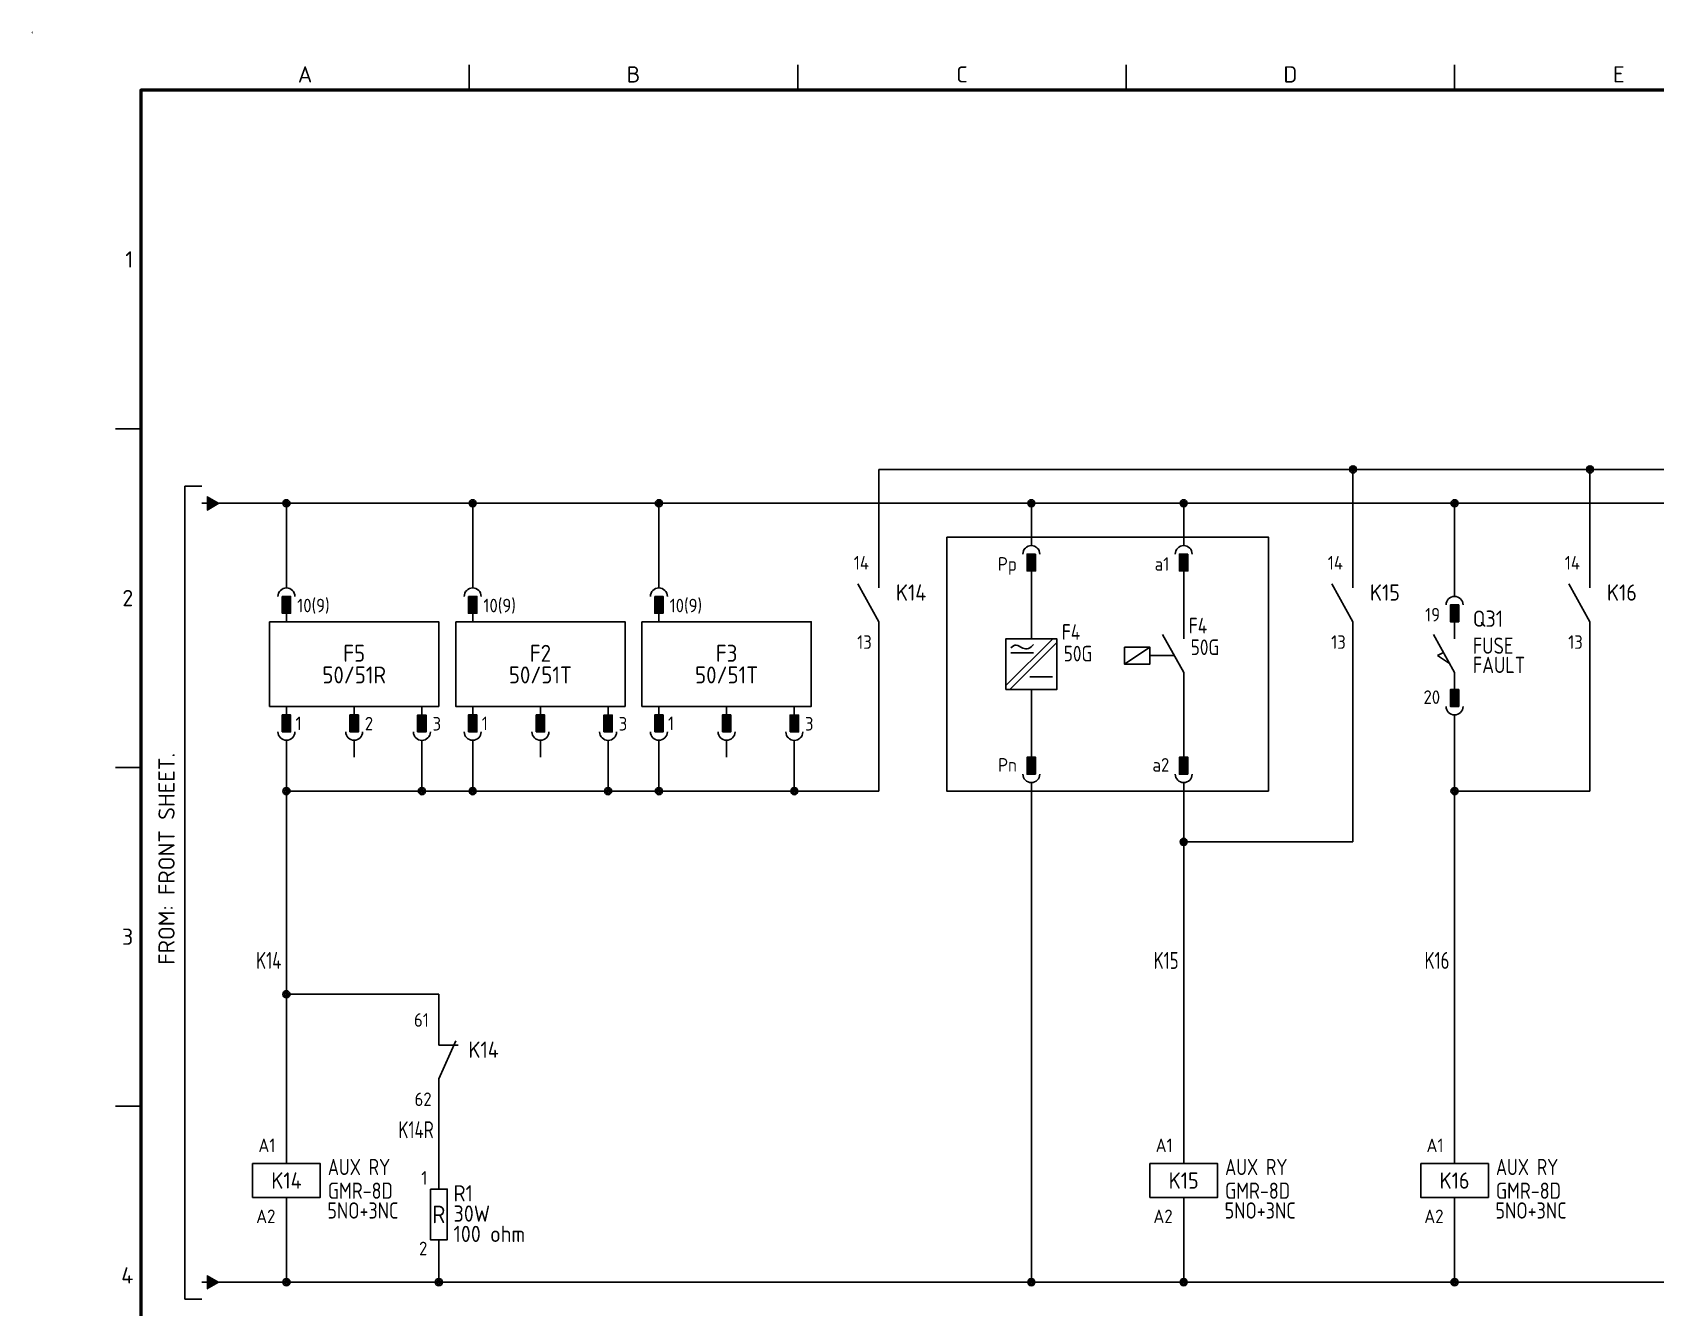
# Model space of a CAD drawing. Header units: millimetres. Extents: x 0 to 556, y 1 to 306.
# Drawn here: x 0 to 239.7, y 103.8 to 292 of the extents above; entities that cross this region are included whole.
import ezdxf
from ezdxf.enums import TextEntityAlignment as Align

# ---------------------------------------------------------------- set-up
doc = ezdxf.new("R2010")
doc.units = ezdxf.units.MM
for name, color, linetype in [('MISC', 7, 'Continuous'), ('Sheet Line', 3, 'Continuous'), ('Sheet Text', 2, 'Continuous'), ('SYMS', 7, 'Continuous'), ('TAGS', 7, 'Continuous'), ('TERMS', 7, 'Continuous'), ('WIRE_YELLOW', 2, 'Continuous'), ('WIREFIXED', 7, 'Continuous')]:
    doc.layers.add(name, color=color, linetype=linetype)
doc.layers.add('Sheet Out Line', color=2, linetype='Continuous', lineweight=50)
doc.styles.add('WD', font='ISOCP2.shx')
doc.styles.add('WD_IEC', font='ISOCP2.shx', dxfattribs={"width": 1.1, "height": 2.4, "bigfont": 'whgtxt.shx'})

# ---------------------------------------------------------------- blocks, each defined once
blk = doc.blocks.new('LSSA3')
blk.add_circle((0, 292), 0.01)
at = {"layer": 'Sheet Line'}
for p, q in [((64.5, 283.5), (64.5, 287.25)), ((113, 283.5), (113, 287.25)), ((161.5, 283.5), (161.5, 287.25)), ((210, 283.5), (210, 287.25)), ((16, 233.5), (12.25, 233.5)), ((16, 183.5), (12.25, 183.5)), ((16, 133.5), (12.25, 133.5))]:
    blk.add_line(p, q, dxfattribs=at)
at = {"layer": 'Sheet Out Line'}
blk.add_lwpolyline([(16, 6.5), (404, 6.5), (404, 283.5), (16, 283.5)], close=True, dxfattribs=at)
at = {"style": 'WD_IEC', "width": 1.1}
for tag, height, p in [('DESC4', 2.4, (57.5, 39.5)), ('CUSTOMERS31', 3.8, (219, 38)), ('TITLE1', 3.6, (333, 37.5)), ('CUSTOMERS21', 3.8, (219, 35.25)), ('DESC3', 2.4, (57.5, 33.5)), ('CUSTOMERS32', 3.8, (219, 32.5)), ('TITLE2', 3.6, (333, 32.5)), ('CUSTOMERS22', 3.8, (219, 29.75)), ('CUSTOMERS33', 3.8, (219, 27)), ('TITLE3', 3.6, (333, 27.5)), ('RN', 3.5, (398, 28.75)), ('DESC2', 2.4, (57.5, 27.5)), ('DESC1', 2.4, (57.5, 21.5)), ('FILE', 2.4, (314, 18.5)), ('WORKNO', 3.5, (365.5, 18.5)), ('DESC0', 2.4, (57.5, 15.5)), ('SHN', 2.4, (395, 12)), ('TSH', 2.4, (401, 9))]:
    blk.add_attdef(tag, text='', height=height, dxfattribs=at).set_placement(p, align=Align.MIDDLE_CENTER)
at = {"style": 'WD_IEC'}
for tag, p in [('DATE4', (96.5, 39.5)), ('DRWN4', (111.5, 39.5)), ('DSGN4', (126.5, 39.5)), ('CHKD4', (141.5, 39.5)), ('APPD4', (156.5, 39.5)), ('DATE3', (96.5, 33.5)), ('DRWN3', (111.5, 33.5)), ('DSGN3', (126.5, 33.5)), ('CHKD3', (141.5, 33.5)), ('APPD3', (156.5, 33.5)), ('DATE2', (96.5, 27.5)), ('DRWN2', (111.5, 27.5)), ('DSGN2', (126.5, 27.5)), ('CHKD2', (141.5, 27.5)), ('APPD2', (156.5, 27.5)), ('DATE1', (96.5, 21.5)), ('DRWN1', (111.5, 21.5)), ('DSGN1', (126.5, 21.5)), ('CHKD1', (141.5, 21.5)), ('APPD1', (156.5, 21.5)), ('DATE0', (96.5, 15.5)), ('DRWN0', (111.5, 15.5)), ('DSGN0', (126.5, 15.5)), ('CHKD0', (141.5, 15.5)), ('APPD0', (156.5, 15.5))]:
    blk.add_attdef(tag, text='', height=2.4, dxfattribs=at).set_placement(p, align=Align.MIDDLE_CENTER)
at = {"style": 'WD_IEC', "width": 1.1}
for tag, p in [('DWG1ST', (345, 10.5)), ('DWGNO', (373.49, 10.5))]:
    blk.add_attdef(tag, text='', height=3.5, dxfattribs=at).set_placement(p, align=Align.MIDDLE_LEFT)
at = {"style": 'WD_IEC', "width": 1.1, "flags": 9}
blk.add_attdef('WD_TB', (0, 0), '', height=2.4, dxfattribs=at)
at = {"layer": 'Sheet Text', "style": 'WD_IEC', "width": 1.1}
for s, p in [('A', (40.25, 284.62)), ('B', (88.75, 284.62)), ('C', (137.25, 284.62)), ('D', (185.75, 284.62)), ('E', (234.25, 284.62))]:
    blk.add_text(s, height=2.4, dxfattribs=at).set_placement(p, align=Align.CENTER)
for s, p in [('1', (14.88, 258.5)), ('2', (14.88, 208.5)), ('3', (14.88, 158.5)), ('4', (14.88, 108.5))]:
    blk.add_text(s, height=2.4, dxfattribs=at).set_placement(p, align=Align.MIDDLE_RIGHT)
blk = doc.blocks.new('HONF1N')
blk.add_hatch(color=256).paths.add_polyline_path([(0.768, 1), (0.768, -1), (2.5, 0)])
at = {"lineweight": 0, "flags": 128}
for points in [[(0.768, 1), (2.5, 0)], [(0.768, 1), (0.768, -1), (2.5, 0)]]:
    blk.add_lwpolyline(points, dxfattribs=at)
at = {"flags": 128}
blk.add_lwpolyline([(0.768, 0), (0, 0)], dxfattribs=at)
at = {"style": 'WD', "flags": 1}
for tag, p in [('X2TERM01', (0.768, 0)), ('X8TERM02', (2.5, 0))]:
    blk.add_attdef(tag, p, '', height=0.08, rotation=90, dxfattribs=at)
blk = doc.blocks.new('VB421_AUXCONTACT1')
for p, q in [((0, 7.5), (0, 2.5)), ((0, -2.5), (-3.12, 3.12)), ((0, -2.5), (0, -7.5))]:
    blk.add_line(p, q)
at = {"linetype": 'Continuous', "style": 'WD_IEC'}
for tag, p in [('TERM01', (-1.47, 5.21)), ('TERM02', (-1.06, -6.5))]:
    blk.add_attdef(tag, text='', height=2, dxfattribs=at).set_placement(p, align=Align.RIGHT)
at = {"style": 'WD_IEC', "flags": 1}
for tag, p, height in [('X2TERM01', (0, 7.5), 0.34), ('X4LINK', (-2.75, 0), 0.32), ('X1LINK', (0, 0), 0.34), ('X8TERM02', (0, -7.5), 0.34)]:
    blk.add_attdef(tag, p, '', height=height, dxfattribs=at)
at = {"style": 'WD_IEC'}
for tag, p in [('TAG2', (2.5, 0.62)), ('TEXT1', (2.5, -2.89)), ('TEXT2', (2.5, -6.09))]:
    blk.add_attdef(tag, p, '', height=2.4, dxfattribs=at)
for tag, p in [('INST', (-2.43, -9.12)), ('LOC', (-2.58, -10.73))]:
    blk.add_attdef(tag, text='', height=1, dxfattribs=at).set_placement(p, align=Align.RIGHT)
at = {"style": 'WD_IEC', "flags": 1}
for tag, p in [('XREF', (-2.58, -12.19)), ('CONTACT', (-2.6, -15.24)), ('FAMILY', (-2.53, -13.64))]:
    blk.add_attdef(tag, text='', height=1, dxfattribs=at).set_placement(p, align=Align.RIGHT)
blk = doc.blocks.new('VB422_AUXCONTACT1')
for p, q in [((0, 7.5), (0, 2.5)), ((0, -2.5), (2.5, 3.12)), ((0, 2.5), (2.87, 2.5)), ((0, -2.5), (0, -7.5))]:
    blk.add_line(p, q)
at = {"linetype": 'Continuous', "style": 'WD_IEC'}
for tag, p in [('TERM01', (-1.47, 5.21)), ('TERM02', (-1.06, -6.5))]:
    blk.add_attdef(tag, text='', height=2, dxfattribs=at).set_placement(p, align=Align.RIGHT)
at = {"style": 'WD_IEC', "flags": 1}
for tag, p, height in [('X2TERM01', (0, 7.5), 0.34), ('X4LINK', (-0.55, 0), 0.32), ('X1LINK', (1.92, 0), 0.32), ('X8TERM02', (0, -7.5), 0.34)]:
    blk.add_attdef(tag, p, '', height=height, dxfattribs=at)
at = {"style": 'WD_IEC'}
for tag, p in [('TAG2', (4.38, 0.62)), ('TEXT1', (4.38, -2.89)), ('TEXT2', (4.38, -6.09))]:
    blk.add_attdef(tag, p, '', height=2.4, dxfattribs=at)
for tag, p in [('INST', (-2.43, -9.12)), ('LOC', (-2.58, -10.73))]:
    blk.add_attdef(tag, text='', height=1, dxfattribs=at).set_placement(p, align=Align.RIGHT)
at = {"style": 'WD_IEC', "flags": 1}
for tag, p in [('XREF', (-2.58, -12.19)), ('CONTACT', (-2.6, -15.24)), ('FAMILY', (-2.53, -13.64))]:
    blk.add_attdef(tag, text='', height=1, dxfattribs=at).set_placement(p, align=Align.RIGHT)
blk = doc.blocks.new('VF41_RES1')
for p, q in [((0, 3.75), (0, 6.25)), ((0, -3.75), (0, -6.25))]:
    blk.add_line(p, q)
blk.add_lwpolyline([(-1.25, 3.75), (-1.25, -3.75), (1.25, -3.75), (1.25, 3.75)], close=True)
at = {"style": 'WD_IEC'}
for tag, p in [('TERM01', (-1.69, 4.39)), ('TERM02', (-1.69, -6.03))]:
    blk.add_attdef(tag, text='', height=2, dxfattribs=at).set_placement(p, align=Align.RIGHT)
at = {"style": 'WD_IEC', "flags": 1}
for tag, p in [('X2TERM01', (0, 6.25)), ('X8TERM02', (0, -6.25))]:
    blk.add_attdef(tag, p, '', height=0.32, dxfattribs=at)
at = {"style": 'WD_IEC'}
for tag, p in [('TAG1', (2.17, 3.12)), ('RATING1', (2.17, 0.12)), ('RATING2', (2.17, -2.88))]:
    blk.add_attdef(tag, text='', height=2.4, dxfattribs=at).set_placement(p, align=Align.MIDDLE_LEFT)
blk.add_attdef('TEXT', text='', height=2.6, dxfattribs=at).set_placement((0, 0), align=Align.MIDDLE_CENTER)
at = {"style": 'WD_IEC', "flags": 1}
for tag, p in [('INST', (-1.3, -7.89)), ('FAMILY', (-1.21, -10.57)), ('LOC', (-1.33, -9.19)), ('MFG', (-1.13, -12.11)), ('ASSYCODE', (-1.04, -14.8)), ('CAT', (-1.16, -13.41))]:
    blk.add_attdef(tag, text='', height=1, dxfattribs=at).set_placement(p, align=Align.RIGHT)
blk = doc.blocks.new('VG22_OCR1')
for p, q in [((0, 0), (0, -2.5)), ((0, -6.25), (0, -7.5)), ((0, -21.25), (0, -20)), ((10, -21.25), (10, -20)), ((20, -21.27), (20, -20.02)), ((0, -27.5), (0, -25)), ((10, -27.5), (10, -25)), ((20, -27.52), (20, -25.02))]:
    blk.add_line(p, q)
for points in [[(-0.62, -3.75), (0.62, -3.75), (0.62, -6.25), (-0.62, -6.25)], [(-2.5, -7.5), (22.5, -7.5), (22.5, -20), (-2.5, -20)], [(-0.62, -23.75), (0.62, -23.75), (0.62, -21.25), (-0.62, -21.25)], [(9.38, -23.75), (10.62, -23.75), (10.62, -21.25), (9.38, -21.25)], [(19.37, -23.77), (20.62, -23.77), (20.62, -21.27), (19.37, -21.27)]]:
    blk.add_lwpolyline(points, close=True)
for centre, start, end in [((0, -3.75), 0, 180), ((0, -23.75), 180, 0), ((10, -23.75), 180, 0), ((20, -23.77), 180, 0)]:
    blk.add_arc(centre, 1.25, start, end)
for points in [[(-0.62, -6.25), (-0.62, -3.75), (0.62, -6.25), (0.62, -3.75)], [(-0.62, -21.25), (-0.62, -23.75), (0.62, -21.25), (0.62, -23.75)], [(9.38, -21.25), (9.38, -23.75), (10.62, -21.25), (10.62, -23.75)], [(19.37, -21.27), (19.37, -23.77), (20.62, -21.27), (20.62, -23.77)]]:
    blk.add_solid(points)
at = {"style": 'WD', "flags": 1}
for tag, p in [('X2TERM01', (0, 0)), ('X8TERM02', (0, -27.5)), ('X8TERM03', (10, -27.5)), ('X8TERM04', (20, -27.52))]:
    blk.add_attdef(tag, p, '', height=0.32, dxfattribs=at)
at = {"linetype": 'Continuous', "style": 'WD'}
for tag, p in [('TERM01', (1.58, -6.1)), ('TERM02', (1.34, -23.5)), ('TERM03', (11.57, -23.54)), ('TERM04', (21.57, -23.56))]:
    blk.add_attdef(tag, p, '', height=2, dxfattribs=at)
at = {"style": 'WD'}
for tag, p in [('TAG2', (10, -12.15)), ('RATING12', (10, -15.35))]:
    blk.add_attdef(tag, text='', height=2.5, dxfattribs=at).set_placement(p, align=Align.MIDDLE_CENTER)
at = {"style": 'WD', "flags": 1}
for tag, p in [('INST', (-3.57, -16.07)), ('LOC', (-3.62, -17.38)), ('FAMILY', (-3.62, -20.05)), ('XREF', (-3.62, -18.73))]:
    blk.add_attdef(tag, text='', height=1, dxfattribs=at).set_placement(p, align=Align.RIGHT)
blk = doc.blocks.new('VA221_PFCHECKER2')
for p, q in [((0, 11.25), (0, 8.75)), ((0, 6.25), (0, 2.5)), ((0, -2.5), (-3.12, 3.12)), ((-2.5, 0), (-1.65, 0.47)), ((-0.74, -1.18), (-2.5, 0)), ((0, -2.5), (0, -5)), ((0, -11.25), (0, -8.75))]:
    blk.add_line(p, q)
for points in [[(0.62, 7.5), (-0.62, 7.5), (-0.62, 5), (0.62, 5)], [(0.62, -7.5), (-0.62, -7.5), (-0.62, -5), (0.62, -5)]]:
    blk.add_lwpolyline(points, close=True)
for centre, start, end in [((0, 7.5), 0, 180), ((0, -7.5), 180, 0)]:
    blk.add_arc(centre, 1.25, start, end)
for points in [[(0.62, 5), (0.62, 7.5), (-0.62, 5), (-0.62, 7.5)], [(0.62, -5), (0.62, -7.5), (-0.62, -5), (-0.62, -7.5)]]:
    blk.add_solid(points)
at = {"flags": 1}
for tag, p, height, style in [('X2TERM01', (0, 11.25), 0.08, 'WD'), ('X1LINK', (0, 0), 0.32, 'WD_IEC'), ('X8TERM02', (0, -11.25), 0.08, 'WD')]:
    blk.add_attdef(tag, p, '', height=height, dxfattribs=dict(at, style=style))
at = {"style": 'WD_IEC'}
for tag, p in [('TERM01', (-2.13, 5.04)), ('TERM02', (-2.13, -7.13))]:
    blk.add_attdef(tag, text='', height=2, dxfattribs=at).set_placement(p, align=Align.RIGHT)
blk.add_attdef('TAG2', text='', height=2.4, dxfattribs=at).set_placement((2.69, 5.46), align=Align.MIDDLE_LEFT)
at = {"style": 'WD_IEC', "width": 0.9}
for tag, p in [('TEXT1', (2.69, 1.47)), ('TEXT2', (2.69, -1.37))]:
    blk.add_attdef(tag, text='', height=2.4, dxfattribs=at).set_placement(p, align=Align.MIDDLE_LEFT)
at = {"style": 'WD_IEC', "flags": 1}
blk.add_attdef('XREF', text='', height=1.8, dxfattribs=at).set_placement((2.69, -3.73), align=Align.MIDDLE_LEFT)
for tag, p in [('INST', (-2.37, -9.97)), ('FAMILY', (-2.27, -12.66)), ('LOC', (-2.4, -11.27)), ('PINLIST_TYPE', (-2.27, -13.9))]:
    blk.add_attdef(tag, text='', height=1, dxfattribs=at).set_placement(p, align=Align.RIGHT)
blk = doc.blocks.new('WDDOT')
for radius in [0.529, 0.33, 0.164]:
    blk.add_circle((0, 0), radius)
blk = doc.blocks.new('VJ11_AUXRY_Q1')
for p, q in [((0, 2.5), (0, 7.5)), ((0, -2.5), (0, -7.5))]:
    blk.add_line(p, q)
blk.add_lwpolyline([(-5, 2.5), (-5, -2.5), (5, -2.5), (5, 2.5)], close=True)
at = {"style": 'WD_IEC', "flags": 1}
for tag, p, height in [('X2TERM01', (0, 7.5), 0.32), ('X4LINK', (-5, 0), 0.32), ('X1LINK', (5, 0), 0.32), ('LOC', (2.14, -5.76), 1), ('INST', (2.17, -4.46), 1), ('X8TERM02', (0, -7.5), 0.32), ('FAMILY', (2.27, -7.15), 1), ('CAT', (2.31, -9.98), 1), ('MFG', (2.34, -8.68), 1), ('ASSYCODE', (2.25, -11.11), 1), ('WDTAGALT', (2.25, -12.35), 1), ('PEER_PINLIST', (2.25, -13.65), 1)]:
    blk.add_attdef(tag, p, '', height=height, dxfattribs=at)
at = {"style": 'WD_IEC'}
for tag, p in [('TERM01', (-1.63, 4.2)), ('TERM02', (-1.63, -6.29))]:
    blk.add_attdef(tag, text='', height=2, dxfattribs=at).set_placement(p, align=Align.RIGHT)
for tag, p, width in [('RATING12', (6.11, 0.8), 0.85), ('RATING11', (6.11, -2.7), 0.9), ('RATING1', (6.04, -5.62), 0.9)]:
    blk.add_attdef(tag, p, '', height=2.4, dxfattribs=dict(at, width=width))
blk.add_attdef('TAG1', text='', height=2.4, dxfattribs=at).set_placement((0, 0), align=Align.MIDDLE_CENTER)
at = {"lineweight": 9, "style": 'WD_IEC'}
for tag, p in [('NO', (-5.5, -16.5)), ('NC', (-5.5, -20))]:
    blk.add_attdef(tag, text='', height=2.5, dxfattribs=at).set_placement(p, align=Align.TOP_RIGHT)
for tag, p in [('XREFNO', (-4, -16.5)), ('XREFNC', (-4, -20))]:
    blk.add_attdef(tag, text='', height=2.5, dxfattribs=at).set_placement(p, align=Align.TOP_LEFT)
blk = doc.blocks.new('WD_WNV')
at = {"linetype": 'Continuous', "style": 'WD_IEC', "width": 0.8}
blk.add_attdef('WIRENO', text='', height=2.5, rotation=90, dxfattribs=at).set_placement((-0.75, 0), align=Align.CENTER)
at = {"style": 'WD_IEC', "flags": 1}
for tag, p in [('W08USER', (-1, 0.375)), ('W04USER', (-1, 0.875)), ('W05USER', (-1, 0.75)), ('W09USER', (-1, 0.25)), ('W03USER', (-1, 1)), ('W06USER', (-1, 0.625)), ('W07USER', (-1, 0.5)), ('W02USER', (-1, 1.125)), ('W01USER', (-1, 1.25)), ('W10USER', (-1, 0.125))]:
    blk.add_attdef(tag, text='', height=0.08, dxfattribs=at).set_placement(p, align=Align.CENTER)
blk = doc.blocks.new('VH62_POWER_DQ1')
for p, q in [((0, 0), (0, -3.75)), ((-0.62, -7.5), (0.62, -7.5)), ((0, -7.5), (0, -10)), ((0, -10), (0, -17.5)), ((-3.75, -24.43), (3.18, -17.5)), ((-3.18, -25), (3.75, -18.07)), ((-3.05, -19.6), (0.31, -19.6)), ((-0.23, -23.11), (3.13, -23.11)), ((0, -25), (0, -32.5)), ((0, -35), (0, -32.5)), ((-0.62, -35), (0.62, -35)), ((0, -42.5), (0, -38.75))]:
    blk.add_line(p, q)
for points in [[(0.62, -5), (-0.62, -5), (-0.62, -7.5), (0.62, -7.5)], [(0.62, -37.5), (-0.62, -37.5), (-0.62, -35), (0.62, -35)]]:
    blk.add_lwpolyline(points, close=True)
blk.add_lwpolyline([(-3.75, -25), (-3.75, -17.5), (3.75, -17.5), (3.75, -25), (-3.75, -25)])
for centre, start, end in [((0, -5), 0, 180), ((0, -37.5), 180, 0)]:
    blk.add_arc(centre, 1.25, start, end)
blk.add_spline([(-3.03, -18.87), (-2.25, -18.44), (-1.27, -18.9), (-0.43, -18.95), (0.32, -18.37)], degree=3)
for points in [[(0.62, -7.5), (0.62, -5), (-0.62, -7.5), (-0.62, -5)], [(0.62, -35), (0.62, -37.5), (-0.62, -35), (-0.62, -37.5)]]:
    blk.add_solid(points)
at = {"style": 'WD', "flags": 1}
for tag, p in [('X2TERM01', (0, 0)), ('X8TERM02', (0, -42.5))]:
    blk.add_attdef(tag, p, '', height=0.08, dxfattribs=at)
at = {"style": 'WD_IEC'}
for tag, p in [('TERM01', (-2.13, -7.46)), ('TERM02', (-2.13, -37.13))]:
    blk.add_attdef(tag, text='', height=2, dxfattribs=at).set_placement(p, align=Align.RIGHT)
at = {"style": 'WD_IEC', "width": 0.9}
for tag, p in [('TAG2', (4.5, -17.66)), ('TEXT1', (4.78, -20.85)), ('TEXT2', (4.78, -24.05)), ('TEXT3', (4.78, -27.25))]:
    blk.add_attdef(tag, p, '', height=2.3, dxfattribs=at)
at = {"linetype": 'Continuous', "style": 'WD_IEC'}
blk.add_attdef('TERM03', text='', height=2, dxfattribs=at).set_placement((-5.32, -20.3), align=Align.RIGHT)
at = {"style": 'WD', "flags": 1}
for tag, height, p in [('X4TERM03', 0.08, (-3.75, -21.25)), ('INST', 1, (-1.87, -26.75)), ('XREF', 1, (-2.16, -29.73)), ('LOC', 1, (-2.18, -28.21)), ('FAMILY', 1, (-2.18, -31.28)), ('PINLIST_TYPE', 1, (-2.18, -32.77))]:
    blk.add_attdef(tag, text='', height=height, dxfattribs=at).set_placement(p, align=Align.RIGHT)
blk = doc.blocks.new('VH621_DO_NO_DQ1')
for p, q in [((0, 0), (0, -3.75)), ((-0.62, -7.5), (0.62, -7.5)), ((0, -7.5), (0, -10)), ((0, -10), (0, -17.5)), ((-5, -18.75), (-8.75, -21.25)), ((0, -22.5), (-3.12, -16.88)), ((-1.39, -20), (-5, -20)), ((0, -22.5), (0, -27.5)), ((0, -27.5), (0, -32.5)), ((0, -35), (0, -32.5)), ((-0.62, -35), (0.62, -35)), ((0, -42.5), (0, -38.75))]:
    blk.add_line(p, q)
for points in [[(0.62, -5), (-0.62, -5), (-0.62, -7.5), (0.62, -7.5)], [(-8.75, -18.75), (-5, -18.75), (-5, -21.25), (-8.75, -21.25)], [(0.62, -37.5), (-0.62, -37.5), (-0.62, -35), (0.62, -35)]]:
    blk.add_lwpolyline(points, close=True)
for centre, start, end in [((0, -5), 0, 180), ((0, -37.5), 180, 0)]:
    blk.add_arc(centre, 1.25, start, end)
for points in [[(0.62, -7.5), (0.62, -5), (-0.62, -7.5), (-0.62, -5)], [(0.62, -35), (0.62, -37.5), (-0.62, -35), (-0.62, -37.5)]]:
    blk.add_solid(points)
at = {"style": 'WD', "flags": 1}
for tag, p in [('X2TERM01', (0, 0)), ('X8TERM02', (0, -42.5))]:
    blk.add_attdef(tag, p, '', height=0.08, dxfattribs=at)
at = {"style": 'WD_IEC'}
for tag, p in [('TERM01', (-2.13, -7.46)), ('TERM02', (-2.13, -37.13))]:
    blk.add_attdef(tag, text='', height=2, dxfattribs=at).set_placement(p, align=Align.RIGHT)
at = {"style": 'WD_IEC', "width": 0.9}
for tag, p in [('TAG2', (0.75, -16.72)), ('TEXT1', (1.03, -19.91)), ('TEXT2', (1.03, -23.11)), ('TEXT3', (1.03, -26.31))]:
    blk.add_attdef(tag, p, '', height=2.3, dxfattribs=at)
at = {"style": 'WD', "flags": 1}
for tag, p in [('INST', (-1.87, -24.25)), ('XREF', (-2.16, -27.23)), ('LOC', (-2.18, -25.71)), ('FAMILY', (-2.18, -28.78)), ('CONTACT', (-2.18, -30.16))]:
    blk.add_attdef(tag, text='', height=1, dxfattribs=at).set_placement(p, align=Align.RIGHT)

msp = doc.modelspace()

# ---------------------------------------------------------------- linework, layer by layer
at = {"linetype": 'Continuous'}
for p, q in [((25, 225), (22.5, 225)), ((22.5, 225), (22.5, 105)), ((22.5, 105), (25, 105))]:
    msp.add_line(p, q, dxfattribs=at)
msp.add_lwpolyline([(135, 217.5), (182.5, 217.5), (182.5, 180), (135, 180)], close=True, dxfattribs=at)
at = {"layer": 'WIRE_YELLOW', "linetype": 'Continuous'}
for p, q in [((125, 227.5), (392.5, 227.5)), ((125, 215), (125, 227.5)), ((195, 215), (195, 227.5)), ((230, 215), (230, 227.5)), ((27.5, 222.5), (27.5, 222.5)), ((27.5, 222.5), (395, 222.5)), ((37.5, 222.5), (37.5, 212.5)), ((65, 222.5), (65, 212.5)), ((92.5, 222.5), (92.5, 212.5)), ((147.5, 222.5), (147.5, 220)), ((170, 222.5), (170, 220)), ((210, 222.5), (210, 211.25)), ((125, 180), (125, 200)), ((195, 200), (195, 172.5)), ((230, 180), (230, 200)), ((210, 188.75), (210, 130)), ((37.5, 185), (37.5, 130)), ((57.5, 184.98), (57.5, 180)), ((65, 185), (65, 180)), ((85, 184.98), (85, 180)), ((92.5, 185), (92.5, 180)), ((112.5, 184.98), (112.5, 180)), ((37.5, 180), (125, 180)), ((210, 180), (230, 180)), ((147.5, 177.5), (147.5, 107.5)), ((170, 177.5), (170, 130)), ((195, 172.5), (170, 172.5)), ((37.5, 150), (60, 150)), ((60, 150), (60, 147.5)), ((60, 132.5), (60, 123.75)), ((37.5, 115), (37.5, 107.5)), ((170, 115), (170, 107.5)), ((210, 115), (210, 107.5)), ((60, 111.25), (60, 107.5)), ((27.5, 107.5), (395, 107.5))]:
    msp.add_line(p, q, dxfattribs=at)

# ---------------------------------------------------------------- block references
at = {"linetype": 'Continuous'}
msp.add_blockref('LSSA3', (0, 0), dxfattribs=at)
at = {"layer": 'SYMS', "linetype": 'Continuous'}
for name, p in [('WDDOT', (195, 227.5)), ('WDDOT', (230, 227.5)), ('HONF1N', (25, 222.5)), ('WDDOT', (37.5, 222.5)), ('WDDOT', (65, 222.5)), ('WDDOT', (92.5, 222.5)), ('WDDOT', (147.5, 222.5)), ('WDDOT', (170, 222.5)), ('WDDOT', (210, 222.5)), ('WDDOT', (37.5, 180)), ('WDDOT', (57.5, 180)), ('WDDOT', (65, 180)), ('WDDOT', (85, 180)), ('WDDOT', (92.5, 180)), ('WDDOT', (112.5, 180)), ('WDDOT', (210, 180)), ('WDDOT', (170, 172.5)), ('WDDOT', (37.5, 150)), ('HONF1N', (25, 107.5)), ('WDDOT', (37.5, 107.5)), ('WDDOT', (60, 107.5)), ('WDDOT', (147.5, 107.5)), ('WDDOT', (170, 107.5)), ('WDDOT', (210, 107.5))]:
    msp.add_blockref(name, p, dxfattribs=at)
ref = msp.add_blockref('VH62_POWER_DQ1', (147.5, 220), dxfattribs=at)
ref.add_attrib('TERM02', 'Pn', dxfattribs={"layer": 'TERMS', "height": 2, "style": 'WD_IEC'}).set_placement((145.37, 182.87), align=Align.RIGHT)
ref.add_attrib('TERM01', 'Pp', dxfattribs={"layer": 'TERMS', "height": 2, "style": 'WD_IEC'}).set_placement((145.37, 212.54), align=Align.RIGHT)
ref.add_attrib('TEXT1', '50G', (152.28, 199.15), dxfattribs={"layer": 'MISC', "height": 2.3, "style": 'WD_IEC', "width": 0.9})
ref.add_attrib('TAG2', 'F4', (152, 202.34), dxfattribs={"layer": 'TAGS', "height": 2.3, "style": 'WD_IEC', "width": 0.9})
ref = msp.add_blockref('VH621_DO_NO_DQ1', (170, 220), dxfattribs=at)
ref.add_attrib('TERM02', 'a2', dxfattribs={"layer": 'TERMS', "height": 2, "style": 'WD_IEC'}).set_placement((167.87, 182.87), align=Align.RIGHT)
ref.add_attrib('TERM01', 'a1', dxfattribs={"layer": 'TERMS', "height": 2, "style": 'WD_IEC'}).set_placement((167.87, 212.54), align=Align.RIGHT)
ref.add_attrib('TEXT1', '50G', (171.03, 200.09), dxfattribs={"layer": 'MISC', "height": 2.3, "style": 'WD_IEC', "width": 0.9})
ref.add_attrib('TAG2', 'F4', (170.75, 203.28), dxfattribs={"layer": 'TAGS', "height": 2.3, "style": 'WD_IEC', "width": 0.9})
ref = msp.add_blockref('VB421_AUXCONTACT1', (125, 207.5), dxfattribs=at)
ref.add_attrib('TERM02', '13', dxfattribs={"layer": 'TERMS', "linetype": 'Continuous', "height": 2, "style": 'WD_IEC'}).set_placement((123.94, 201), align=Align.RIGHT)
ref.add_attrib('TERM01', '14', dxfattribs={"layer": 'TERMS', "linetype": 'Continuous', "height": 2, "style": 'WD_IEC'}).set_placement((123.53, 212.71), align=Align.RIGHT)
ref.add_attrib('TAG2', 'K14', (127.5, 208.12), dxfattribs={"layer": 'TAGS', "height": 2.4, "style": 'WD_IEC'})
ref = msp.add_blockref('VB421_AUXCONTACT1', (195, 207.5), dxfattribs=at)
ref.add_attrib('TERM02', '13', dxfattribs={"layer": 'TERMS', "linetype": 'Continuous', "height": 2, "style": 'WD_IEC'}).set_placement((193.94, 201), align=Align.RIGHT)
ref.add_attrib('TERM01', '14', dxfattribs={"layer": 'TERMS', "linetype": 'Continuous', "height": 2, "style": 'WD_IEC'}).set_placement((193.53, 212.71), align=Align.RIGHT)
ref.add_attrib('TAG2', 'K15', (197.5, 208.12), dxfattribs={"layer": 'TAGS', "height": 2.4, "style": 'WD_IEC'})
ref = msp.add_blockref('VB421_AUXCONTACT1', (230, 207.5), dxfattribs=at)
ref.add_attrib('TERM02', '13', dxfattribs={"layer": 'TERMS', "linetype": 'Continuous', "height": 2, "style": 'WD_IEC'}).set_placement((228.94, 201), align=Align.RIGHT)
ref.add_attrib('TERM01', '14', dxfattribs={"layer": 'TERMS', "linetype": 'Continuous', "height": 2, "style": 'WD_IEC'}).set_placement((228.53, 212.71), align=Align.RIGHT)
ref.add_attrib('TAG2', 'K16', (232.5, 208.12), dxfattribs={"layer": 'TAGS', "height": 2.4, "style": 'WD_IEC'})
ref = msp.add_blockref('VG22_OCR1', (37.5, 212.5), dxfattribs=at)
ref.add_attrib('TERM01', '10(9)', (39.08, 206.4), dxfattribs={"layer": 'TERMS', "linetype": 'Continuous', "height": 2, "style": 'WD'})
ref.add_attrib('TAG2', 'F5', dxfattribs={"layer": 'TAGS', "height": 2.5, "style": 'WD'}).set_placement((47.5, 200.35), align=Align.MIDDLE_CENTER)
ref.add_attrib('TERM04', '3', (59.07, 188.94), dxfattribs={"layer": 'TERMS', "linetype": 'Continuous', "height": 2, "style": 'WD'})
ref.add_attrib('TERM03', '2', (49.07, 188.96), dxfattribs={"layer": 'TERMS', "linetype": 'Continuous', "height": 2, "style": 'WD'})
ref.add_attrib('TERM02', '1', (38.84, 189), dxfattribs={"layer": 'TERMS', "linetype": 'Continuous', "height": 2, "style": 'WD'})
ref.add_attrib('RATING12', '50/51R', dxfattribs={"layer": 'MISC', "height": 2.5, "style": 'WD'}).set_placement((47.5, 197.15), align=Align.MIDDLE_CENTER)
ref = msp.add_blockref('VG22_OCR1', (65, 212.5), dxfattribs=at)
ref.add_attrib('TERM01', '10(9)', (66.58, 206.4), dxfattribs={"layer": 'TERMS', "linetype": 'Continuous', "height": 2, "style": 'WD'})
ref.add_attrib('TAG2', 'F2', dxfattribs={"layer": 'TAGS', "height": 2.5, "style": 'WD'}).set_placement((75, 200.35), align=Align.MIDDLE_CENTER)
ref.add_attrib('TERM04', '3', (86.57, 188.94), dxfattribs={"layer": 'TERMS', "linetype": 'Continuous', "height": 2, "style": 'WD'})
ref.add_attrib('TERM02', '1', (66.34, 189), dxfattribs={"layer": 'TERMS', "linetype": 'Continuous', "height": 2, "style": 'WD'})
ref.add_attrib('RATING12', '50/51T', dxfattribs={"layer": 'MISC', "height": 2.5, "style": 'WD'}).set_placement((75, 197.15), align=Align.MIDDLE_CENTER)
ref = msp.add_blockref('VG22_OCR1', (92.5, 212.5), dxfattribs=at)
ref.add_attrib('TERM01', '10(9)', (94.08, 206.4), dxfattribs={"layer": 'TERMS', "linetype": 'Continuous', "height": 2, "style": 'WD'})
ref.add_attrib('TAG2', 'F3', dxfattribs={"layer": 'TAGS', "height": 2.5, "style": 'WD'}).set_placement((102.5, 200.35), align=Align.MIDDLE_CENTER)
ref.add_attrib('TERM04', '3', (114.07, 188.94), dxfattribs={"layer": 'TERMS', "linetype": 'Continuous', "height": 2, "style": 'WD'})
ref.add_attrib('TERM02', '1', (93.84, 189), dxfattribs={"layer": 'TERMS', "linetype": 'Continuous', "height": 2, "style": 'WD'})
ref.add_attrib('RATING12', '50/51T', dxfattribs={"layer": 'MISC', "height": 2.5, "style": 'WD'}).set_placement((102.5, 197.15), align=Align.MIDDLE_CENTER)
ref = msp.add_blockref('VA221_PFCHECKER2', (210, 200), dxfattribs=at)
ref.add_attrib('TEXT2', 'FAULT', dxfattribs={"layer": 'MISC', "height": 2.4, "style": 'WD_IEC', "width": 0.9}).set_placement((212.69, 198.63), align=Align.MIDDLE_LEFT)
ref.add_attrib('TERM02', '20', dxfattribs={"layer": 'TERMS', "height": 2, "style": 'WD_IEC'}).set_placement((207.87, 192.87), align=Align.RIGHT)
ref.add_attrib('TERM01', '19', dxfattribs={"layer": 'TERMS', "height": 2, "style": 'WD_IEC'}).set_placement((207.87, 205.04), align=Align.RIGHT)
ref.add_attrib('TAG2', 'Q31', dxfattribs={"layer": 'TAGS', "height": 2.4, "style": 'WD_IEC'}).set_placement((212.69, 205.46), align=Align.MIDDLE_LEFT)
ref.add_attrib('TEXT1', 'FUSE', dxfattribs={"layer": 'MISC', "height": 2.4, "style": 'WD_IEC', "width": 0.9}).set_placement((212.69, 201.47), align=Align.MIDDLE_LEFT)
ref = msp.add_blockref('VB422_AUXCONTACT1', (60, 140), dxfattribs=at)
ref.add_attrib('TERM02', '62', dxfattribs={"layer": 'TERMS', "linetype": 'Continuous', "height": 2, "style": 'WD_IEC'}).set_placement((58.94, 133.5), align=Align.RIGHT)
ref.add_attrib('TERM01', '61', dxfattribs={"layer": 'TERMS', "linetype": 'Continuous', "height": 2, "style": 'WD_IEC'}).set_placement((58.53, 145.21), align=Align.RIGHT)
ref.add_attrib('TAG2', 'K14', (64.37, 140.62), dxfattribs={"layer": 'TAGS', "height": 2.4, "style": 'WD_IEC'})
ref = msp.add_blockref('VJ11_AUXRY_Q1', (37.5, 122.5), dxfattribs=at)
ref.add_attrib('RATING1', '5NO+3NC', (43.54, 116.88), dxfattribs={"layer": 'MISC', "height": 2.4, "style": 'WD_IEC', "width": 0.9})
ref.add_attrib('RATING11', 'GMR-8D', (43.61, 119.8), dxfattribs={"layer": 'MISC', "height": 2.4, "style": 'WD_IEC', "width": 0.9})
ref.add_attrib('RATING12', 'AUX RY', (43.61, 123.3), dxfattribs={"layer": 'MISC', "height": 2.4, "style": 'WD_IEC', "width": 0.85})
ref.add_attrib('TAG1', 'K14', dxfattribs={"layer": 'TAGS', "height": 2.4, "style": 'WD_IEC'}).set_placement((37.5, 122.5), align=Align.MIDDLE_CENTER)
ref.add_attrib('TERM02', 'A2', dxfattribs={"layer": 'TERMS', "height": 2, "style": 'WD_IEC'}).set_placement((35.87, 116.21), align=Align.RIGHT)
ref.add_attrib('TERM01', 'A1', dxfattribs={"layer": 'TERMS', "height": 2, "style": 'WD_IEC'}).set_placement((35.87, 126.7), align=Align.RIGHT)
ref = msp.add_blockref('VJ11_AUXRY_Q1', (170, 122.5), dxfattribs=at)
ref.add_attrib('RATING1', '5NO+3NC', (176.04, 116.88), dxfattribs={"layer": 'MISC', "height": 2.4, "style": 'WD_IEC', "width": 0.9})
ref.add_attrib('RATING11', 'GMR-8D', (176.11, 119.8), dxfattribs={"layer": 'MISC', "height": 2.4, "style": 'WD_IEC', "width": 0.9})
ref.add_attrib('RATING12', 'AUX RY', (176.11, 123.3), dxfattribs={"layer": 'MISC', "height": 2.4, "style": 'WD_IEC', "width": 0.85})
ref.add_attrib('TAG1', 'K15', dxfattribs={"layer": 'TAGS', "height": 2.4, "style": 'WD_IEC'}).set_placement((170, 122.5), align=Align.MIDDLE_CENTER)
ref.add_attrib('TERM02', 'A2', dxfattribs={"layer": 'TERMS', "height": 2, "style": 'WD_IEC'}).set_placement((168.37, 116.21), align=Align.RIGHT)
ref.add_attrib('TERM01', 'A1', dxfattribs={"layer": 'TERMS', "height": 2, "style": 'WD_IEC'}).set_placement((168.37, 126.7), align=Align.RIGHT)
ref = msp.add_blockref('VJ11_AUXRY_Q1', (210, 122.5), dxfattribs=at)
ref.add_attrib('RATING1', '5NO+3NC', (216.04, 116.88), dxfattribs={"layer": 'MISC', "height": 2.4, "style": 'WD_IEC', "width": 0.9})
ref.add_attrib('RATING11', 'GMR-8D', (216.11, 119.8), dxfattribs={"layer": 'MISC', "height": 2.4, "style": 'WD_IEC', "width": 0.9})
ref.add_attrib('RATING12', 'AUX RY', (216.11, 123.3), dxfattribs={"layer": 'MISC', "height": 2.4, "style": 'WD_IEC', "width": 0.85})
ref.add_attrib('TAG1', 'K16', dxfattribs={"layer": 'TAGS', "height": 2.4, "style": 'WD_IEC'}).set_placement((210, 122.5), align=Align.MIDDLE_CENTER)
ref.add_attrib('TERM02', 'A2', dxfattribs={"layer": 'TERMS', "height": 2, "style": 'WD_IEC'}).set_placement((208.37, 116.21), align=Align.RIGHT)
ref.add_attrib('TERM01', 'A1', dxfattribs={"layer": 'TERMS', "height": 2, "style": 'WD_IEC'}).set_placement((208.37, 126.7), align=Align.RIGHT)
ref = msp.add_blockref('VF41_RES1', (60, 117.5), dxfattribs=at)
ref.add_attrib('RATING2', '100 ohm', dxfattribs={"layer": 'MISC', "height": 2.4, "style": 'WD_IEC'}).set_placement((62.17, 114.62), align=Align.MIDDLE_LEFT)
ref.add_attrib('RATING1', '30W', dxfattribs={"layer": 'MISC', "height": 2.4, "style": 'WD_IEC'}).set_placement((62.17, 117.62), align=Align.MIDDLE_LEFT)
ref.add_attrib('TAG1', 'R1', dxfattribs={"layer": 'TAGS', "height": 2.4, "style": 'WD_IEC'}).set_placement((62.17, 120.62), align=Align.MIDDLE_LEFT)
ref.add_attrib('TERM02', '2', dxfattribs={"layer": 'TERMS', "height": 2, "style": 'WD_IEC'}).set_placement((58.31, 111.47), align=Align.RIGHT)
ref.add_attrib('TERM01', '1', dxfattribs={"layer": 'TERMS', "height": 2, "style": 'WD_IEC'}).set_placement((58.31, 121.89), align=Align.RIGHT)
ref.add_attrib('TEXT', 'R', dxfattribs={"layer": 'MISC', "height": 2.6, "style": 'WD_IEC'}).set_placement((60, 117.5), align=Align.MIDDLE_CENTER)
at = {"layer": 'WIREFIXED', "linetype": 'Continuous'}
ref = msp.add_blockref('WD_WNV', (37.5, 155), dxfattribs=at)
ref.add_attrib('WIRENOF', 'K14', dxfattribs={"linetype": 'Continuous', "height": 2.5, "style": 'WD_IEC', "width": 0.8}).set_placement((36.75, 155), align=Align.MIDDLE_RIGHT)
ref = msp.add_blockref('WD_WNV', (170, 155), dxfattribs=at)
ref.add_attrib('WIRENOF', 'K15', dxfattribs={"linetype": 'Continuous', "height": 2.5, "style": 'WD_IEC', "width": 0.8}).set_placement((169.25, 155), align=Align.MIDDLE_RIGHT)
ref = msp.add_blockref('WD_WNV', (210, 155), dxfattribs=at)
ref.add_attrib('WIRENOF', 'K16', dxfattribs={"linetype": 'Continuous', "height": 2.5, "style": 'WD_IEC', "width": 0.8}).set_placement((209.25, 155), align=Align.MIDDLE_RIGHT)
ref = msp.add_blockref('WD_WNV', (60, 130), dxfattribs=at)
ref.add_attrib('WIRENOF', 'K14R', dxfattribs={"linetype": 'Continuous', "height": 2.5, "style": 'WD_IEC', "width": 0.8}).set_placement((59.25, 130), align=Align.MIDDLE_RIGHT)

# ---------------------------------------------------------------- texts
at = {"linetype": 'Continuous', "insert": (20.99, 170), "char_height": 2.4, "width": 67.5, "attachment_point": 8, "rotation": 90, "style": 'WD_IEC'}
msp.add_mtext('FROM: FRONT SHEET.^I', dxfattribs=at)

doc.saveas('drawing.dxf')
